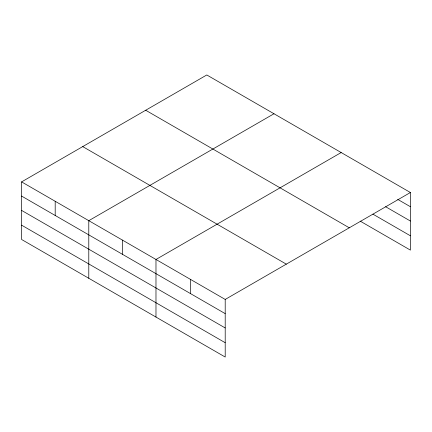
<?xml version="1.0" encoding="UTF-8"?>
<svg xmlns="http://www.w3.org/2000/svg" width="432" height="432" viewBox="0 0 432 432"><rect width="100%" height="100%" fill="white"/><g stroke="black" fill="none" stroke-linecap="round" stroke-linejoin="round"><path stroke-width="0.65" d="M21.6 181.888L225.202 299.435L225.202 357.037L21.6 239.485L21.6 181.888L206.798 74.963L410.4 192.515L410.4 250.112L360.212 221.141M273.985 113.756L88.787 220.676L88.787 278.278M341.172 152.545L155.979 259.47L155.979 317.072M225.202 299.435L410.4 192.515M397.71 199.384L410.4 206.712M385.592 206.712L410.4 221.033M372.902 214.142L410.4 235.791M145.681 110.246L349.283 227.799M82.717 146.599L286.319 264.152M21.6 196.079L225.202 313.632M21.6 210.406L225.202 327.953M21.6 225.164L225.202 342.711M190.593 279.45L190.593 293.647M122.386 240.073L122.386 254.27M55.193 201.28L55.193 215.476"/></g></svg>
